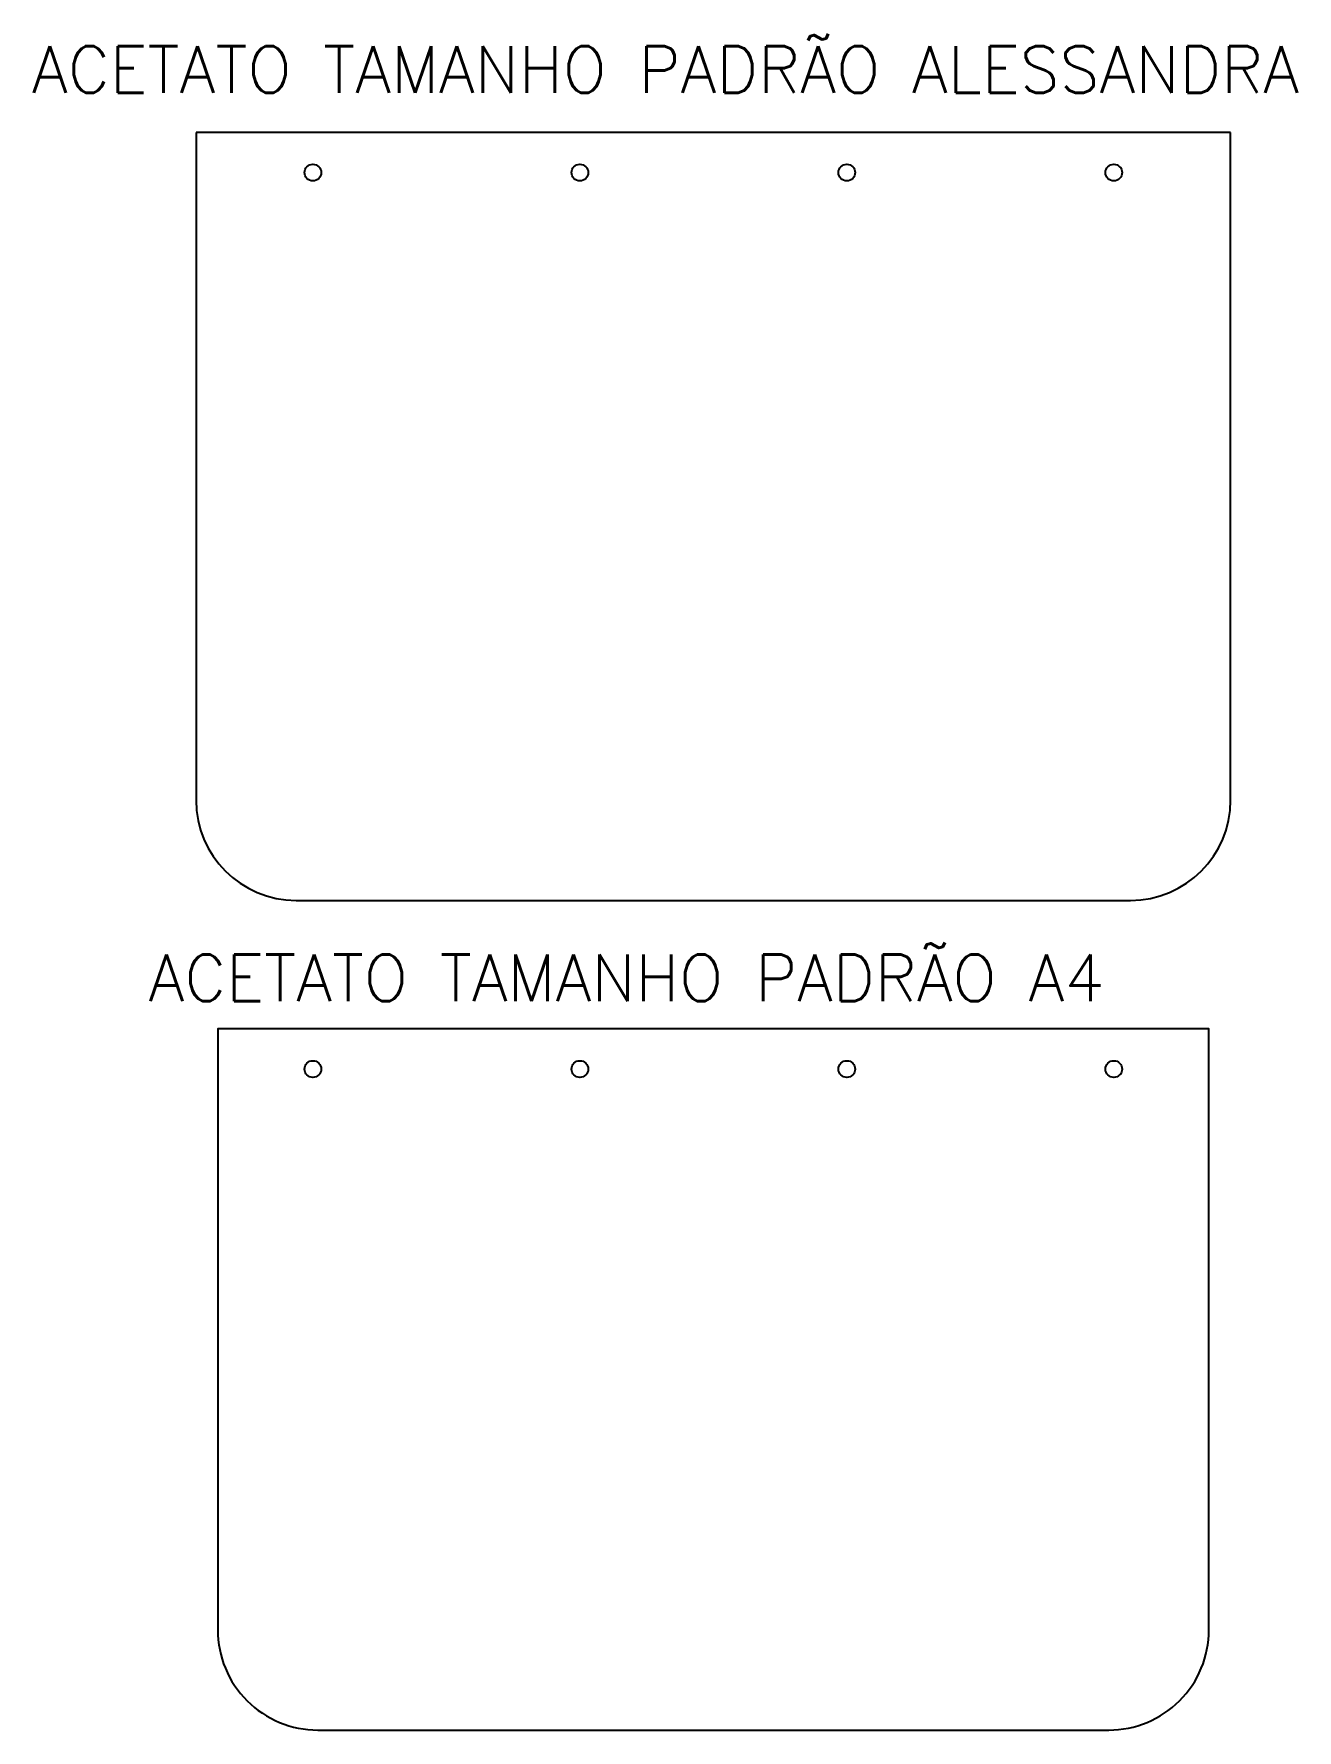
# Model space of a CAD drawing. Header units: millimetres. Extents: x 61099 to 61477, y 68646 to 69154.
import ezdxf

# ---------------------------------------------------------------- set-up
doc = ezdxf.new("R2010")
doc.units = ezdxf.units.MM
doc.layers.add('360_CORTE-EXT', color=3, linetype='Continuous')
doc.layers.add('360_CORTE-INT', color=5, linetype='Continuous')
doc.styles.get("Standard").update_dxf_attribs({"font": 'simplex8.shx'})

msp = doc.modelspace()

# ---------------------------------------------------------------- linework, layer by layer
at = {"layer": '360_CORTE-EXT'}
for p, q in [((61457.25, 69124.35), (61147.25, 69124.35)), ((61147.25, 69124.35), (61147.25, 68924.35)), ((61457.25, 68924.35), (61457.25, 69124.35)), ((61177.25, 68894.35), (61427.25, 68894.35))]:
    msp.add_line(p, q, dxfattribs=at)
msp.add_lwpolyline([(61183.75, 68645.85), (61420.75, 68645.85, 0.414214), (61450.75, 68675.85), (61450.75, 68855.85), (61153.75, 68855.85), (61153.75, 68675.85, 0.414214)], format="xyb", close=True, dxfattribs=at)
for centre, start, end in [((61177.25, 68924.35), 180, 270), ((61427.25, 68924.35), 270, 0)]:
    msp.add_arc(centre, 30, start, end, dxfattribs=at)
at = {"layer": '360_CORTE-INT'}
for centre in [(61182.25, 69112.35), (61262.25, 69112.35), (61342.25, 69112.35), (61422.25, 69112.35), (61182.25, 68843.85), (61262.25, 68843.85), (61342.25, 68843.85), (61422.25, 68843.85)]:
    msp.add_circle(centre, 2.5, dxfattribs=at)

# ---------------------------------------------------------------- texts
for s, p in [('ACETATO TAMANHO PADRÃO ALESSANDRA', (61098.05, 69136.27)), ('ACETATO TAMANHO PADRÃO A4', (61132.98, 68864.18))]:
    msp.add_text(s, height=13.9535).set_placement(p)

doc.saveas('drawing.dxf')
